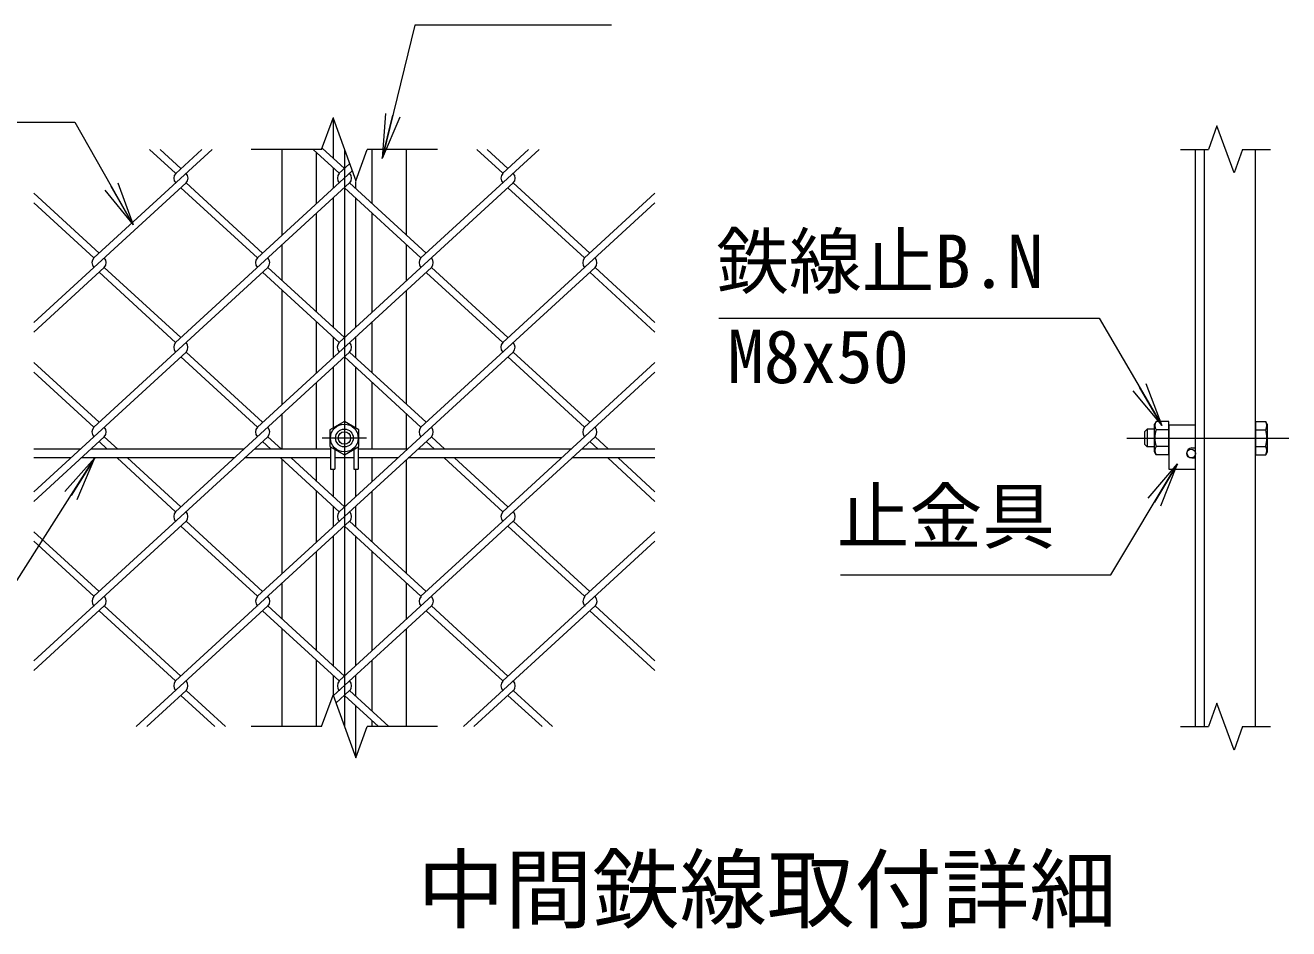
# Model space of a CAD drawing. Units: millimetres, scale not verified. Extents: x -4200 to 4200, y -2970 to 2970.
# Drawn here: x 1663 to 2802, y -1425 to -611 of the extents above; entities that cross this region are included whole.
import ezdxf
from ezdxf.enums import TextEntityAlignment as Align

# ---------------------------------------------------------------- set-up
doc = ezdxf.new("R2010")
doc.units = ezdxf.units.MM
doc.header["$LTSCALE"] = 20
doc.linetypes.add('USER1', pattern=[50.8, 31.75, -6.35, 6.35, -6.35])
doc.layers.add('0-1_D-TTL-TXT', color=7, linetype='Continuous')
for name, color, linetype, lineweight in [('0-3_D-STR1', 1, 'Continuous', 18), ('0-4_D-BMK', 2, 'USER1', 13), ('0-5_D-STR-DIM', 7, 'Continuous', 9), ('0-6_D-STR3', 3, 'Continuous', 13), ('0-A_0', 7, 'Continuous', 9), ('0-B_D-STR2', 7, 'Continuous', 9), ('0-C_D-STR-TXT', 7, 'Continuous', 9)]:
    doc.layers.add(name, color=color, linetype=linetype, lineweight=lineweight)
doc.styles.add('ＭＳ ゴシック', font='')
doc.styles.get('ＭＳ ゴシック').set_extended_font_data('MS Gothic')

# ---------------------------------------------------------------- blocks, each defined once
blk = doc.blocks.new('_Open')
at = {"layer": '0-A_0'}
blk.add_line((-20, 3.33), (0, 0), dxfattribs=at)
blk.add_lwpolyline([(-20, -3.33), (0, 0), (-20, 0)], dxfattribs=at)

msp = doc.modelspace()

# ---------------------------------------------------------------- linework, layer by layer
at = {"layer": '0-3_D-STR1'}
for p, q in [((1940.8, -694.12), (1940.8, -730.94)), ((1894.8, -800.1), (1894.8, -723.02)), ((1925.8, -771.7), (1925.8, -725.88)), ((1975.8, -771.7), (1975.8, -723.02)), ((2006.8, -800.1), (2006.8, -723.02)), ((2718.11, -1243.02), (2718.11, -723.02)), ((2726.11, -1243.02), (2726.11, -723.02)), ((2772.11, -1243.02), (2772.11, -723.02)), ((1940.8, -739.63), (1940.8, -757.95)), ((1960.8, -751.93), (1960.8, -757.95)), ((1940.8, -766.63), (1940.8, -883.42)), ((1960.8, -766.63), (1960.8, -883.42)), ((1925.8, -869.68), (1925.8, -780.38)), ((1975.8, -869.68), (1975.8, -780.38)), ((1894.8, -841.27), (1894.8, -808.78)), ((2006.8, -841.27), (2006.8, -808.78)), ((1894.8, -952.58), (1894.8, -849.95)), ((2006.8, -952.58), (2006.8, -849.95)), ((1925.8, -924.18), (1925.8, -878.36)), ((1975.8, -924.18), (1975.8, -878.36)), ((1940.8, -892.1), (1940.8, -910.43)), ((1960.8, -892.1), (1960.8, -910.43)), ((1940.8, -919.11), (1940.8, -973.79)), ((1960.8, -919.11), (1960.8, -973.79)), ((1925.8, -993.02), (1925.8, -932.86)), ((1975.8, -993.02), (1975.8, -932.86)), ((1894.8, -993.02), (1894.8, -961.26)), ((2006.8, -993.02), (2006.8, -961.26)), ((1925.8, -1022.16), (1925.8, -1001.02)), ((1975.8, -1022.16), (1975.8, -1001.02)), ((1894.8, -1105.06), (1894.8, -1002.43)), ((1940.8, -1011.02), (1940.8, -1035.9)), ((1960.8, -1011.02), (1960.8, -1035.9)), ((2006.8, -1105.06), (2006.8, -1002.43)), ((1925.8, -1076.66), (1925.8, -1030.84)), ((1975.8, -1076.66), (1975.8, -1030.84)), ((1940.8, -1044.58), (1940.8, -1062.91)), ((1960.8, -1044.58), (1960.8, -1062.91)), ((1940.8, -1071.59), (1940.8, -1188.38)), ((1960.8, -1071.59), (1960.8, -1188.38)), ((1925.8, -1174.64), (1925.8, -1085.34)), ((1975.8, -1174.64), (1975.8, -1085.34)), ((1894.8, -1146.23), (1894.8, -1113.74)), ((2006.8, -1146.23), (2006.8, -1113.74)), ((1894.8, -1243.02), (1894.8, -1154.91)), ((2006.8, -1243.02), (2006.8, -1154.91)), ((1925.8, -1243.02), (1925.8, -1183.32)), ((1975.8, -1229.13), (1975.8, -1183.32)), ((1940.8, -1197.06), (1940.8, -1215.55)), ((1960.8, -1197.06), (1960.8, -1215.39)), ((1960.8, -1224.07), (1960.8, -1270.5)), ((1975.8, -1243.02), (1975.8, -1237.82))]:
    msp.add_line(p, q, dxfattribs=at)
at = {"layer": '0-4_D-BMK'}
for p, q in [((1950.8, -723.02), (1950.8, -1243.02)), ((1970.8, -983.02), (1930.8, -983.02)), ((2656.12, -983.02), (2802.11, -983.02))]:
    msp.add_line(p, q, dxfattribs=at)
at = {"layer": '0-5_D-STR-DIM'}
for p, q in [((1930.28, -723.02), (1866.8, -723.02)), ((2034.8, -723.02), (1971.32, -723.02)), ((2704.61, -723.02), (2729.72, -723.02)), ((2760.5, -723.02), (2785.61, -723.02)), ((1930.28, -1243.02), (1866.8, -1243.02)), ((2034.8, -1243.02), (1971.32, -1243.02)), ((2704.61, -1243.02), (2729.72, -1243.02)), ((2760.5, -1243.02), (2785.61, -1243.02))]:
    msp.add_line(p, q, dxfattribs=at)
for points in [[(1930.28, -723.02), (1940.54, -694.83), (1961.06, -751.21), (1971.32, -723.02)], [(2760.5, -723.02), (2752.81, -744.17), (2737.42, -701.88), (2729.72, -723.02)], [(1930.28, -1243.02), (1940.54, -1214.83), (1961.06, -1271.21), (1971.32, -1243.02)], [(2760.5, -1243.02), (2752.81, -1264.17), (2737.42, -1221.88), (2729.72, -1243.02)]]:
    msp.add_lwpolyline(points, dxfattribs=at)
at = {"layer": '0-6_D-STR3'}
for p, q in [((1950.8, -968.01), (1937.8, -975.52)), ((1963.8, -975.52), (1950.8, -968.01)), ((2694.11, -998.04), (2694.11, -968.01)), ((2772.11, -968.01), (2772.11, -998.04)), ((2772.11, -968.01), (2781.32, -968.01)), ((2782.71, -970.42), (2781.32, -968.01)), ((1937.8, -975.52), (1937.8, -990.53)), ((1963.8, -990.53), (1963.8, -975.52)), ((2674.51, -975.02), (2672.11, -977.42)), ((2672.11, -977.42), (2672.11, -988.62)), ((2681.11, -975.02), (2674.51, -975.02)), ((2681.11, -995.52), (2681.11, -970.52)), ((2694.11, -975.52), (2682.56, -975.52)), ((2694.11, -971.02), (2718.11, -971.02)), ((2772.11, -975.52), (2781.32, -975.52)), ((2782.71, -970.42), (2782.71, -995.62)), ((1937.8, -990.53), (1950.8, -998.04)), ((1938.3, -990.82), (1938.3, -1011.02)), ((1950.8, -998.04), (1963.8, -990.53)), ((1963.3, -990.82), (1963.3, -1011.02)), ((2694.11, -990.53), (2682.56, -990.53)), ((2772.11, -990.53), (2781.32, -990.53)), ((1712.69, -993.02), (1670.8, -993.02)), ((1703.96, -1001.02), (1670.8, -1001.02)), ((1851.41, -1001.02), (1713.43, -1001.02)), ((1860.14, -993.02), (1722.16, -993.02)), ((1938.3, -1001.02), (1860.88, -1001.02)), ((1938.3, -993.02), (1869.61, -993.02)), ((1942.3, -993.13), (1942.3, -1011.02)), ((1959.3, -1001.02), (1942.3, -1001.02)), ((1959.3, -993.13), (1959.3, -1011.02)), ((2007.6, -993.02), (1963.3, -993.02)), ((1998.87, -1001.02), (1963.3, -1001.02)), ((2146.32, -1001.02), (2008.34, -1001.02)), ((2155.05, -993.02), (2017.07, -993.02)), ((2230.8, -1001.02), (2155.79, -1001.02)), ((2230.8, -993.02), (2164.53, -993.02)), ((2681.11, -991.02), (2674.51, -991.02)), ((2714.61, -992.02), (2718.11, -992.02)), ((2714.61, -1001.02), (2718.11, -1001.02)), ((2772.11, -998.04), (2781.32, -998.04)), ((2782.71, -995.62), (2781.32, -998.04)), ((1938.3, -1011.02), (1942.3, -1011.02)), ((1959.3, -1011.02), (1963.3, -1011.02))]:
    msp.add_line(p, q, dxfattribs=at)
for points in [[(2694.11, -968.01), (2682.56, -968.01), (2681.11, -970.52)], [(2674.51, -975.02), (2674.51, -991.02), (2672.11, -988.62)], [(2694.11, -971.02), (2694.11, -1011.02), (2718.11, -1011.02)], [(2694.11, -998.04), (2682.56, -998.04), (2681.11, -995.52)]]:
    msp.add_lwpolyline(points, dxfattribs=at)
for centre, radius in [((1950.8, -983.02), 12.5), ((1950.8, -983.02), 8), ((1950.8, -983.02), 5.6), ((2714.11, -997.02), 4)]:
    msp.add_circle(centre, radius, dxfattribs=at)
for centre, radius, start, end in [((2688.05, -971.77), 6.64, 145.61586, 214.38414), ((2775.84, -971.77), 6.64, 325.61585, 34.38415), ((2706.24, -983.02), 24.84, 162.4121, 197.5879), ((2757.64, -983.02), 24.84, 342.4121, 17.5879), ((2688.05, -994.28), 6.64, 145.61584, 214.38415), ((2775.84, -994.28), 6.64, 325.61585, 34.38415), ((2714.61, -996.52), 4.5, 90, 270)]:
    msp.add_arc(centre, radius, start, end, dxfattribs=at)
at = {"layer": '0-B_D-STR2'}
for p, q in [((1831.46, -723.02), (1724.88, -820.69)), ((1798.61, -744.45), (1775.23, -723.02)), ((1803.35, -740.11), (1784.7, -723.02)), ((1822.23, -723.02), (1798.73, -744.56)), ((1946.07, -744.45), (1922.69, -723.02)), ((1950.8, -740.11), (1930.75, -721.73)), ((2126.37, -723.02), (2019.79, -820.69)), ((2093.52, -744.45), (2070.14, -723.02)), ((2098.26, -740.11), (2079.61, -723.02)), ((2116.9, -723.02), (2093.52, -744.45)), ((1955.47, -735.84), (1946.07, -744.45)), ((1957.83, -742.34), (1872.34, -820.69)), ((1808.08, -753.13), (1670.8, -878.92)), ((1729.62, -816.35), (1670.8, -762.45)), ((1955.54, -753.13), (1798.61, -896.93)), ((1872.34, -820.69), (1803.35, -757.47)), ((1877.07, -816.35), (1808.08, -753.13)), ((2102.99, -753.13), (1946.07, -896.93)), ((2019.79, -820.69), (1950.8, -757.47)), ((2024.53, -816.35), (1955.54, -753.13)), ((2167.25, -820.69), (2098.26, -757.47)), ((2171.99, -816.35), (2102.99, -753.13)), ((2230.8, -762.45), (2167.25, -820.69)), ((1724.88, -820.69), (1670.8, -771.13)), ((2230.8, -771.13), (2093.52, -896.93)), ((1734.36, -829.37), (1670.8, -887.6)), ((1881.81, -829.37), (1724.88, -973.17)), ((1803.35, -892.59), (1734.36, -829.37)), ((2029.27, -829.37), (1872.34, -973.17)), ((1950.8, -892.59), (1881.81, -829.37)), ((2176.72, -829.37), (2019.79, -973.17)), ((2098.26, -892.59), (2029.27, -829.37)), ((2230.8, -878.92), (2176.72, -829.37)), ((1798.61, -896.93), (1729.62, -833.71)), ((1946.06, -896.93), (1877.07, -833.71)), ((2093.52, -896.93), (2024.94, -834.09)), ((2230.8, -887.6), (2171.99, -833.71)), ((1808.08, -905.61), (1670.8, -1031.4)), ((1955.54, -905.61), (1798.61, -1049.41)), ((1872.34, -973.17), (1803.35, -909.95)), ((1877.07, -968.83), (1808.08, -905.61)), ((2102.99, -905.61), (1946.07, -1049.41)), ((2019.79, -973.17), (1950.8, -909.95)), ((2024.53, -968.83), (1955.54, -905.61)), ((2167.25, -973.17), (2098.26, -909.95)), ((2171.99, -968.83), (2102.99, -905.61)), ((1729.62, -968.83), (1670.8, -914.93)), ((2230.8, -914.93), (2167.25, -973.17)), ((1724.88, -973.17), (1670.8, -923.61)), ((2230.8, -923.61), (2093.52, -1049.41)), ((1734.36, -981.85), (1670.8, -1040.08)), ((1881.81, -981.85), (1724.88, -1125.65)), ((1737.08, -993.02), (1729.62, -986.19)), ((1746.55, -993.02), (1734.36, -981.85)), ((2029.27, -981.85), (1872.34, -1125.65)), ((1884.53, -993.02), (1877.07, -986.19)), ((1894.01, -993.02), (1881.81, -981.85)), ((2176.72, -981.85), (2019.79, -1125.65)), ((2031.99, -993.02), (2024.53, -986.19)), ((2041.46, -993.02), (2029.27, -981.85)), ((2179.45, -993.02), (2171.99, -986.19)), ((2188.92, -993.02), (2176.72, -981.85)), ((1798.61, -1049.41), (1745.81, -1001.02)), ((1803.35, -1045.07), (1755.28, -1001.02)), ((1946.07, -1049.41), (1893.27, -1001.02)), ((1950.8, -1045.07), (1902.74, -1001.02)), ((2093.52, -1049.41), (2040.72, -1001.02)), ((2098.26, -1045.07), (2050.19, -1001.02)), ((2230.8, -1040.08), (2188.18, -1001.02)), ((2230.8, -1031.4), (2197.65, -1001.02)), ((1808.08, -1058.09), (1670.8, -1183.88)), ((1955.54, -1058.09), (1798.61, -1201.89)), ((1877.07, -1121.31), (1808.08, -1058.09)), ((2102.99, -1058.09), (1946.07, -1201.89)), ((2024.53, -1121.31), (1955.54, -1058.09)), ((2171.99, -1121.31), (2102.99, -1058.09)), ((1729.62, -1121.31), (1670.8, -1067.41)), ((1872.34, -1125.65), (1803.35, -1062.43)), ((2019.79, -1125.65), (1950.8, -1062.43)), ((2167.25, -1125.65), (2098.26, -1062.43)), ((2230.8, -1067.41), (2167.25, -1125.65)), ((1724.88, -1125.65), (1670.8, -1076.09)), ((2230.8, -1076.09), (2093.52, -1201.89)), ((1734.36, -1134.33), (1670.8, -1192.56)), ((1798.61, -1201.89), (1729.62, -1138.67)), ((1803.35, -1197.55), (1734.36, -1134.33)), ((1881.81, -1134.33), (1763.19, -1243.02)), ((1946.07, -1201.89), (1877.07, -1138.67)), ((1950.8, -1197.55), (1881.81, -1134.33)), ((2029.27, -1134.33), (1940.76, -1215.43)), ((2093.52, -1201.89), (2024.53, -1138.67)), ((2098.26, -1197.55), (2029.27, -1134.33)), ((2176.72, -1134.33), (2058.1, -1243.02)), ((2230.8, -1192.56), (2171.99, -1138.67)), ((2230.8, -1183.88), (2176.72, -1134.33)), ((1808.08, -1210.57), (1772.66, -1243.02)), ((1834.03, -1243.02), (1803.35, -1214.91)), ((1843.5, -1243.02), (1808.08, -1210.57)), ((1955.54, -1210.57), (1943.13, -1221.94)), ((1981.49, -1243.02), (1950.8, -1214.91)), ((1990.96, -1243.02), (1955.54, -1210.57)), ((2102.99, -1210.57), (2067.57, -1243.02)), ((2128.94, -1243.02), (2098.26, -1214.91)), ((2138.42, -1243.02), (2102.99, -1210.57))]:
    msp.add_line(p, q, dxfattribs=at)
for centre, start, end in [((1803.45, -748.91), 137.5, 222.5), ((1803.45, -748.91), 317.5, 42.5), ((1950.91, -748.91), 137.5, 222.5), ((1950.91, -748.91), 317.5, 42.5), ((2098.36, -748.91), 137.5, 222.5), ((2098.36, -748.91), 317.5, 42.5), ((1729.62, -825.03), 137.5, 222.5), ((1729.62, -825.03), 317.5, 42.5), ((1877.07, -825.03), 137.5, 222.5), ((1877.07, -825.03), 317.5, 42.5), ((2024.53, -825.03), 137.5, 222.5), ((2024.53, -825.03), 317.5, 42.5), ((2172.09, -825.15), 137.5, 222.5), ((2172.09, -825.15), 317.5, 42.5), ((1803.33, -901.28), 137.5, 222.5), ((1803.33, -901.28), 317.5, 42.5), ((1950.79, -901.28), 137.5, 222.5), ((1950.79, -901.28), 317.5, 42.5), ((2098.25, -901.28), 137.5, 222.5), ((2098.25, -901.28), 317.5, 42.5), ((1729.62, -977.51), 137.5, 222.5), ((1729.62, -977.51), 317.5, 42.5), ((1877.07, -977.51), 137.5, 222.5), ((1877.07, -977.51), 317.5, 42.5), ((2024.53, -977.51), 137.5, 222.5), ((2024.53, -977.51), 317.5, 42.5), ((2172.09, -977.63), 137.5, 222.5), ((2172.09, -977.63), 317.5, 42.5), ((1803.33, -1053.76), 137.5, 222.5), ((1803.33, -1053.76), 317.5, 42.5), ((1950.92, -1053.86), 137.5, 222.5), ((1950.92, -1053.86), 317.5, 42.5), ((2098.38, -1053.86), 137.5, 222.5), ((2098.38, -1053.86), 317.5, 42.5), ((1729.74, -1130.1), 137.5, 222.5), ((1729.74, -1130.1), 317.5, 42.5), ((1877.19, -1130.1), 137.5, 222.5), ((1877.19, -1130.1), 317.5, 42.5), ((2024.65, -1130.1), 137.5, 222.5), ((2024.65, -1130.1), 317.5, 42.5), ((2172.21, -1130.21), 137.5, 222.5), ((2172.21, -1130.21), 317.5, 42.5), ((1803.33, -1206.24), 137.5, 222.5), ((1803.33, -1206.24), 317.5, 42.5), ((1950.92, -1206.33), 137.5, 222.5), ((1950.92, -1206.33), 317.5, 42.5), ((2098.38, -1206.33), 137.5, 222.5), ((2098.38, -1206.33), 317.5, 42.5)]:
    msp.add_arc(centre, 6.42, start, end, dxfattribs=at)
at = {"layer": '0-C_D-STR-TXT'}
for points in [[(2191.51, -611.15), (2014.19, -611.15), (1985.4, -729.19)], [(1402.26, -698.42), (1707.75, -698.42), (1759.44, -789.35)], [(2288.27, -875.09), (2631.07, -875.09), (2686.68, -969.99)], [(1474.98, -1111), (1655.86, -1111), (1724.76, -1002.71)], [(2397.97, -1106.33), (2641.79, -1106.33), (2700.66, -1008.14)]]:
    msp.add_lwpolyline(points, dxfattribs=at)

# ---------------------------------------------------------------- block references
at = {"layer": '0-C_D-STR-TXT', "xscale": 2, "yscale": 2}
for p, rotation in [((1984.92, -731.13), 256.28935), ((1760.42, -791.09), 299.61327), ((2687.69, -971.72), 300.37182), ((1725.83, -1001.02), 57.53248), ((2701.69, -1006.43), 59.05204)]:
    msp.add_blockref('_Open', p, dxfattribs=dict(at, rotation=rotation))

# ---------------------------------------------------------------- texts
at = {"layer": '0-1_D-TTL-TXT', "style": 'ＭＳ ゴシック'}
msp.add_text('中間鉄線取付詳細', height=57.77, dxfattribs=at).set_placement((2016.58, -1435.94), align=Align.BOTTOM_LEFT)
at = {"layer": '0-C_D-STR-TXT', "style": 'ＭＳ ゴシック'}
for s, p in [('鉄線止B.N', (2285.98, -862.25)), ('M8x50', (2296.17, -948.02)), ('止金具', (2394.67, -1092.1))]:
    msp.add_text(s, height=48.09, dxfattribs=at).set_placement(p, align=Align.BOTTOM_LEFT)

doc.saveas('drawing.dxf')
